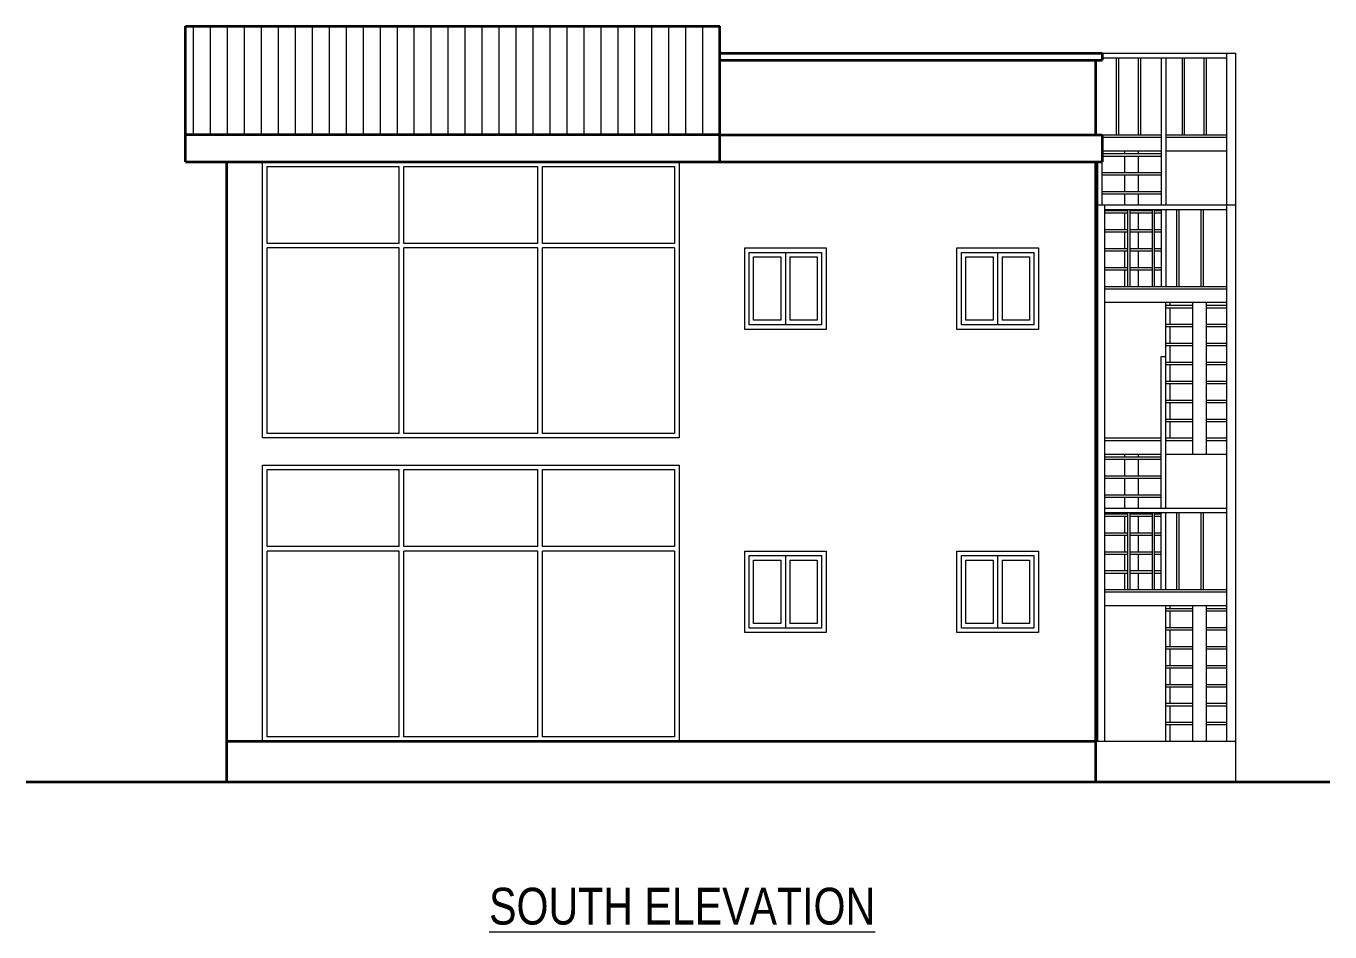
# Model space of a CAD drawing. Header units: millimetres. Extents: x 19543921 to 20171754, y -3528062 to -3222959.
# Drawn here: x 19618155 to 19632556, y -3289987 to -3279981 of the extents above; entities that cross this region are included whole.
import ezdxf

# ---------------------------------------------------------------- set-up
doc = ezdxf.new("R2010")
doc.units = ezdxf.units.MM
doc.header["$MEASUREMENT"] = 0
for name, color, linetype, lineweight in [('ele 1', 24, 'Continuous', 35), ('hach', 8, 'Continuous', 0), ('HACTH', 9, 'Continuous', 9), ('Staircase', 6, 'Continuous', 13), ('text', 142, 'Continuous', 9), ('wall', 1, 'Continuous', 35), ('Windows', 4, 'Continuous', 13)]:
    doc.layers.add(name, color=color, linetype=linetype, lineweight=lineweight)
doc.styles.add('DIM', font='arial.ttf', dxfattribs={"width": 0.8, "height": 45})

msp = doc.modelspace()

# ---------------------------------------------------------------- hatches: boundary and pattern name
at = {"layer": 'hach', "linetype": 'Continuous', "ltscale": 1000}
h = msp.add_hatch(dxfattribs=at)
h.set_pattern_fill('ANSI31', color=256, scale=1500, angle=45)
h.set_pattern_definition([(90, (-10682.29, -1073.98), (-187.5, 0), [])])
h.paths.add_polyline_path([(19625817.8, -3281180.6), (19625817.8, -3279980.6), (19619917.2, -3279980.6), (19619917.2, -3281180.6)])

# ---------------------------------------------------------------- linework, layer by layer
at = {"layer": 'ele 1', "linetype": 'Continuous', "ltscale": 1000}
for p, q in [((19619917.2, -3279980.6), (19625817.8, -3279980.6)), ((19619917.2, -3281480.6), (19619917.2, -3279980.6)), ((19625817.8, -3281480.6), (19625817.8, -3279980.6)), ((19625817.8, -3280280.6), (19630042.2, -3280280.6)), ((19625817.8, -3280355.6), (19630042.2, -3280355.6)), ((19629967.2, -3280355.6), (19629967.2, -3281180.6)), ((19630042.2, -3280280.6), (19630042.2, -3280355.6)), ((19625817.8, -3281180.6), (19619917.2, -3281180.6)), ((19625817.8, -3281180.6), (19629967.2, -3281180.6)), ((19629967.2, -3281180.6), (19630042.2, -3281180.6)), ((19630042.2, -3281180.6), (19630042.2, -3281480.6)), ((19619917.2, -3281480.6), (19629967.2, -3281480.6)), ((19620367.2, -3281480.6), (19620367.2, -3288330.6)), ((19629967.2, -3281480.6), (19629967.2, -3288330.6)), ((19629967.2, -3281480.6), (19630042.2, -3281480.6)), ((19620367.2, -3287880.6), (19629967.2, -3287880.6))]:
    msp.add_line(p, q, dxfattribs=at)
at = {"layer": 'HACTH', "linetype": 'Continuous', "ltscale": 1000}
for p, q in [((19630042.2, -3280280.6), (19631417.9, -3280280.6)), ((19630042.2, -3280330.6), (19631417.9, -3280330.6)), ((19630196.6, -3280330.6), (19630196.6, -3281180.6)), ((19630221.6, -3280330.6), (19630221.6, -3281180.6)), ((19630438.5, -3280330.6), (19630438.5, -3281180.6)), ((19630463.5, -3280330.6), (19630463.5, -3281180.6)), ((19630692.9, -3280330.6), (19630692.9, -3281955.6)), ((19630742.9, -3280330.6), (19630742.9, -3281955.6)), ((19630922.3, -3280330.6), (19630922.3, -3281180.6)), ((19630947.3, -3280330.6), (19630947.3, -3281180.6)), ((19631164.2, -3280330.6), (19631164.2, -3281180.6)), ((19631189.2, -3280330.6), (19631189.2, -3281180.6)), ((19631417.9, -3281955.6), (19631417.9, -3280280.6)), ((19631417.9, -3280280.6), (19631517.9, -3280280.6)), ((19631417.9, -3281210.6), (19631417.9, -3280280.6)), ((19631517.9, -3281955.6), (19631517.9, -3280280.6)), ((19631417.9, -3281360.6), (19631417.9, -3281210.6)), ((19630292.5, -3281390), (19630292.5, -3281360.6)), ((19630442.5, -3281390), (19630442.5, -3281360.6)), ((19630292.5, -3281599.3), (19630292.5, -3281420)), ((19630442.5, -3281599.3), (19630442.5, -3281420)), ((19630292.5, -3281808.7), (19630292.5, -3281629.3)), ((19630442.5, -3281808.7), (19630442.5, -3281629.3)), ((19630292.5, -3281955.6), (19630292.5, -3281838.7)), ((19630442.5, -3281955.6), (19630442.5, -3281838.7)), ((19630292.5, -3282227.5), (19630292.5, -3282048.1)), ((19630442.5, -3282227.5), (19630442.5, -3282048.1)), ((19630692.9, -3282005.6), (19630692.9, -3282855.6)), ((19630742.9, -3282005.6), (19630742.9, -3282855.6)), ((19630292.5, -3282436.8), (19630292.5, -3282257.5)), ((19630442.5, -3282436.8), (19630442.5, -3282257.5)), ((19630292.5, -3282646.2), (19630292.5, -3282466.8)), ((19630442.5, -3282646.2), (19630442.5, -3282466.8)), ((19630292.5, -3282855.6), (19630292.5, -3282676.2)), ((19630442.5, -3282855.6), (19630442.5, -3282676.2)), ((19630742.9, -3284560.6), (19630742.9, -3283035.6)), ((19630792.9, -3283065), (19630792.9, -3283035.6)), ((19630792.9, -3283274.3), (19630792.9, -3283095)), ((19631043.2, -3284710.6), (19631043.2, -3283035.6)), ((19631193.2, -3284710.6), (19631193.2, -3283035.6)), ((19630792.9, -3283483.7), (19630792.9, -3283304.3)), ((19630792.9, -3283693.1), (19630792.9, -3283513.7)), ((19630692.9, -3285305.6), (19630692.9, -3283630.6)), ((19630692.9, -3283630.6), (19630742.9, -3283630.6)), ((19630792.9, -3283902.5), (19630792.9, -3283723.1)), ((19630792.9, -3284111.8), (19630792.9, -3283932.5)), ((19630792.9, -3284321.2), (19630792.9, -3284141.8)), ((19630792.9, -3284530.6), (19630792.9, -3284351.2)), ((19630742.9, -3285305.6), (19630742.9, -3284560.6)), ((19630067.2, -3284710.6), (19630692.9, -3284710.6)), ((19630292.5, -3284740), (19630292.5, -3284710.6)), ((19630292.5, -3284949.3), (19630292.5, -3284770)), ((19630442.5, -3284740), (19630442.5, -3284710.6)), ((19630442.5, -3284949.3), (19630442.5, -3284770)), ((19630742.9, -3284710.6), (19631417.9, -3284710.6)), ((19630292.5, -3285158.7), (19630292.5, -3284979.3)), ((19630442.5, -3285158.7), (19630442.5, -3284979.3)), ((19630292.5, -3285305.6), (19630292.5, -3285188.7)), ((19630442.5, -3285305.6), (19630442.5, -3285188.7)), ((19630292.5, -3285368.1), (19630292.5, -3285355.6)), ((19630292.5, -3285577.5), (19630292.5, -3285398.1)), ((19630442.5, -3285368.1), (19630442.5, -3285355.6)), ((19630442.5, -3285577.5), (19630442.5, -3285398.1)), ((19630692.9, -3286205.6), (19630692.9, -3285355.6)), ((19630742.9, -3286205.6), (19630742.9, -3285355.6)), ((19630292.5, -3285786.8), (19630292.5, -3285607.5)), ((19630442.5, -3285786.8), (19630442.5, -3285607.5)), ((19630292.5, -3285996.2), (19630292.5, -3285816.8)), ((19630442.5, -3285996.2), (19630442.5, -3285816.8)), ((19630292.5, -3286205.6), (19630292.5, -3286026.2)), ((19630442.5, -3286205.6), (19630442.5, -3286026.2)), ((19630742.9, -3287880.6), (19630742.9, -3286385.6)), ((19630792.9, -3286415), (19630792.9, -3286385.6)), ((19631043.2, -3287880.6), (19631043.2, -3286385.6)), ((19631193.2, -3287880.6), (19631193.2, -3286385.6)), ((19630792.9, -3286624.3), (19630792.9, -3286445)), ((19630792.9, -3286833.7), (19630792.9, -3286654.3)), ((19630792.9, -3287043.1), (19630792.9, -3286863.7)), ((19630792.9, -3287252.5), (19630792.9, -3287073.1)), ((19630792.9, -3287461.8), (19630792.9, -3287282.5)), ((19630792.9, -3287671.2), (19630792.9, -3287491.8)), ((19630792.9, -3287880.6), (19630792.9, -3287701.2))]:
    msp.add_line(p, q, dxfattribs=at)
for points in [[(19630042.2, -3281180.6), (19630692.9, -3281180.6)], [(19630692.9, -3281210.6), (19630042.2, -3281210.6)], [(19630742.9, -3281180.6), (19631417.9, -3281180.6)], [(19631417.9, -3281210.6), (19630742.9, -3281210.6)], [(19630692.9, -3281360.6), (19630042.2, -3281360.6)], [(19631417.9, -3281360.6), (19630742.9, -3281360.6)], [(19630042.2, -3281390), (19630692.9, -3281390)], [(19630692.9, -3281420), (19630042.2, -3281420)], [(19630042.2, -3281599.3), (19630692.9, -3281599.3)], [(19630692.9, -3281629.3), (19630042.2, -3281629.3)], [(19630042.2, -3281808.7), (19630692.9, -3281808.7)], [(19630692.9, -3281838.7), (19630042.2, -3281838.7)], [(19630324.8, -3282048.1), (19630067.2, -3282048.1)], [(19630595, -3282048.1), (19630349.8, -3282048.1)], [(19630620, -3282018.1), (19630692.9, -3282018.1)], [(19630692.9, -3282048.1), (19630620, -3282048.1)], [(19630067.2, -3282227.5), (19630324.8, -3282227.5)], [(19630349.8, -3282227.5), (19630595, -3282227.5)], [(19630620, -3282227.5), (19630692.9, -3282227.5)], [(19630324.8, -3282257.5), (19630067.2, -3282257.5)], [(19630595, -3282257.5), (19630349.8, -3282257.5)], [(19630692.9, -3282257.5), (19630620, -3282257.5)], [(19630067.2, -3282436.8), (19630324.8, -3282436.8)], [(19630324.8, -3282466.8), (19630067.2, -3282466.8)], [(19630349.8, -3282436.8), (19630595, -3282436.8)], [(19630595, -3282466.8), (19630349.8, -3282466.8)], [(19630620, -3282436.8), (19630692.9, -3282436.8)], [(19630692.9, -3282466.8), (19630620, -3282466.8)], [(19630067.2, -3282646.2), (19630324.8, -3282646.2)], [(19630324.8, -3282676.2), (19630067.2, -3282676.2)], [(19630349.8, -3282646.2), (19630595, -3282646.2)], [(19630595, -3282676.2), (19630349.8, -3282676.2)], [(19630620, -3282646.2), (19630692.9, -3282646.2)], [(19630692.9, -3282676.2), (19630620, -3282676.2)], [(19631043.2, -3283095), (19630742.9, -3283095), (19630742.9, -3283065), (19631043.2, -3283065)], [(19631193.2, -3283065), (19631417.9, -3283065)], [(19631417.9, -3283095), (19631193.2, -3283095)], [(19631043.2, -3283304.3), (19630742.9, -3283304.3), (19630742.9, -3283274.3), (19631043.2, -3283274.3)], [(19631193.2, -3283274.3), (19631417.9, -3283274.3)], [(19631417.9, -3283304.3), (19631193.2, -3283304.3)], [(19631043.2, -3283513.7), (19630742.9, -3283513.7), (19630742.9, -3283483.7), (19631043.2, -3283483.7)], [(19631193.2, -3283483.7), (19631417.9, -3283483.7)], [(19631417.9, -3283513.7), (19631193.2, -3283513.7)], [(19631043.2, -3283723.1), (19630742.9, -3283723.1), (19630742.9, -3283693.1), (19631043.2, -3283693.1)], [(19631193.2, -3283693.1), (19631417.9, -3283693.1)], [(19631417.9, -3283723.1), (19631193.2, -3283723.1)], [(19631043.2, -3283932.5), (19630742.9, -3283932.5), (19630742.9, -3283902.5), (19631043.2, -3283902.5)], [(19631193.2, -3283902.5), (19631417.9, -3283902.5)], [(19631417.9, -3283932.5), (19631193.2, -3283932.5)], [(19631043.2, -3284141.8), (19630742.9, -3284141.8), (19630742.9, -3284111.8), (19631043.2, -3284111.8)], [(19631193.2, -3284111.8), (19631417.9, -3284111.8)], [(19631417.9, -3284141.8), (19631193.2, -3284141.8)], [(19631043.2, -3284351.2), (19630742.9, -3284351.2), (19630742.9, -3284321.2), (19631043.2, -3284321.2)], [(19631193.2, -3284321.2), (19631417.9, -3284321.2)], [(19631417.9, -3284351.2), (19631193.2, -3284351.2)], [(19630067.2, -3284530.6), (19630692.9, -3284530.6)], [(19630742.9, -3284530.6), (19631043.2, -3284530.6)], [(19631193.2, -3284530.6), (19631417.9, -3284530.6)], [(19630692.9, -3284560.6), (19630067.2, -3284560.6)], [(19631043.2, -3284560.6), (19630742.9, -3284560.6)], [(19631417.9, -3284560.6), (19631193.2, -3284560.6)], [(19630067.2, -3284740), (19630692.9, -3284740)], [(19630692.9, -3284770), (19630067.2, -3284770)], [(19630067.2, -3284949.3), (19630692.9, -3284949.3)], [(19630692.9, -3284979.3), (19630067.2, -3284979.3)], [(19630067.2, -3285158.7), (19630692.9, -3285158.7)], [(19630692.9, -3285188.7), (19630067.2, -3285188.7)], [(19630067.2, -3285368.1), (19630324.8, -3285368.1)], [(19630324.8, -3285398.1), (19630067.2, -3285398.1)], [(19630349.8, -3285368.1), (19630595, -3285368.1)], [(19630595, -3285398.1), (19630349.8, -3285398.1)], [(19630620, -3285368.1), (19630692.9, -3285368.1)], [(19630692.9, -3285398.1), (19630620, -3285398.1)], [(19630067.2, -3285577.5), (19630324.8, -3285577.5)], [(19630324.8, -3285607.5), (19630067.2, -3285607.5)], [(19630349.8, -3285577.5), (19630595, -3285577.5)], [(19630595, -3285607.5), (19630349.8, -3285607.5)], [(19630620, -3285577.5), (19630692.9, -3285577.5)], [(19630692.9, -3285607.5), (19630620, -3285607.5)], [(19630067.2, -3285786.8), (19630324.8, -3285786.8)], [(19630324.8, -3285816.8), (19630067.2, -3285816.8)], [(19630349.8, -3285786.8), (19630595, -3285786.8)], [(19630595, -3285816.8), (19630349.8, -3285816.8)], [(19630620, -3285786.8), (19630692.9, -3285786.8)], [(19630692.9, -3285816.8), (19630620, -3285816.8)], [(19630067.2, -3285996.2), (19630324.8, -3285996.2)], [(19630324.8, -3286026.2), (19630067.2, -3286026.2)], [(19630349.8, -3285996.2), (19630595, -3285996.2)], [(19630595, -3286026.2), (19630349.8, -3286026.2)], [(19630620, -3285996.2), (19630692.9, -3285996.2)], [(19630692.9, -3286026.2), (19630620, -3286026.2)], [(19631043.2, -3286445), (19630742.9, -3286445), (19630742.9, -3286415), (19631043.2, -3286415)], [(19631193.2, -3286415), (19631417.9, -3286415)], [(19631417.9, -3286445), (19631193.2, -3286445)], [(19631043.2, -3286654.3), (19630742.9, -3286654.3), (19630742.9, -3286624.3), (19631043.2, -3286624.3)], [(19631193.2, -3286624.3), (19631417.9, -3286624.3)], [(19631417.9, -3286654.3), (19631193.2, -3286654.3)], [(19631043.2, -3286863.7), (19630742.9, -3286863.7), (19630742.9, -3286833.7), (19631043.2, -3286833.7)], [(19631193.2, -3286833.7), (19631417.9, -3286833.7)], [(19631417.9, -3286863.7), (19631193.2, -3286863.7)], [(19631043.2, -3287073.1), (19630742.9, -3287073.1), (19630742.9, -3287043.1), (19631043.2, -3287043.1)], [(19631193.2, -3287043.1), (19631417.9, -3287043.1)], [(19631417.9, -3287073.1), (19631193.2, -3287073.1)], [(19631043.2, -3287282.5), (19630742.9, -3287282.5), (19630742.9, -3287252.5), (19631043.2, -3287252.5)], [(19631193.2, -3287252.5), (19631417.9, -3287252.5)], [(19631417.9, -3287282.5), (19631193.2, -3287282.5)], [(19631043.2, -3287491.8), (19630742.9, -3287491.8), (19630742.9, -3287461.8), (19631043.2, -3287461.8)], [(19631193.2, -3287461.8), (19631417.9, -3287461.8)], [(19631417.9, -3287491.8), (19631193.2, -3287491.8)], [(19631043.2, -3287701.2), (19630742.9, -3287701.2), (19630742.9, -3287671.2), (19631043.2, -3287671.2)], [(19631193.2, -3287671.2), (19631417.9, -3287671.2)], [(19631417.9, -3287701.2), (19631193.2, -3287701.2)]]:
    msp.add_lwpolyline(points, dxfattribs=at)
at = {"layer": 'Staircase', "linetype": 'Continuous', "ltscale": 1000}
for p, q in [((19630042.2, -3280330.6), (19630042.2, -3280280.6)), ((19629992.2, -3287880.6), (19629992.2, -3281480.6)), ((19630042.2, -3281955.6), (19630042.2, -3281480.6)), ((19630067.2, -3281955.6), (19630067.2, -3287880.6)), ((19631417.9, -3287880.6), (19631417.9, -3281955.6)), ((19631517.9, -3288330.6), (19631517.9, -3281955.6)), ((19630292.5, -3282018.1), (19630292.5, -3282005.6)), ((19630324.8, -3282855.6), (19630324.8, -3282005.6)), ((19630349.8, -3282855.6), (19630349.8, -3282005.6)), ((19630442.5, -3282018.1), (19630442.5, -3282005.6)), ((19630595, -3282855.6), (19630595, -3282005.6)), ((19630620, -3282855.6), (19630620, -3282005.6)), ((19630865.1, -3282855.6), (19630865.1, -3282005.6)), ((19630890.1, -3282855.6), (19630890.1, -3282005.6)), ((19631135.2, -3282855.6), (19631135.2, -3282005.6)), ((19631160.2, -3282855.6), (19631160.2, -3282005.6)), ((19630324.8, -3286205.6), (19630324.8, -3285355.6)), ((19630349.8, -3286205.6), (19630349.8, -3285355.6)), ((19630595, -3286205.6), (19630595, -3285355.6)), ((19630620, -3286205.6), (19630620, -3285355.6)), ((19630865.1, -3286205.6), (19630865.1, -3285355.6)), ((19630890.1, -3286205.6), (19630890.1, -3285355.6)), ((19631135.2, -3286205.6), (19631135.2, -3285355.6)), ((19631160.2, -3286205.6), (19631160.2, -3285355.6)), ((19629967.2, -3287880.6), (19631517.9, -3287880.6))]:
    msp.add_line(p, q, dxfattribs=at)
for points in [[(19629992.2, -3281955.6), (19631517.9, -3281955.6)], [(19630067.2, -3282005.6), (19631417.9, -3282005.6)], [(19630067.2, -3282018.1), (19630324.8, -3282018.1)], [(19630349.8, -3282018.1), (19630595, -3282018.1)], [(19630067.2, -3282855.6), (19631417.9, -3282855.6)], [(19631417.9, -3282885.6), (19630067.2, -3282885.6)], [(19631417.9, -3283035.6), (19630067.2, -3283035.6)], [(19630067.2, -3285305.6), (19631417.9, -3285305.6)], [(19630067.2, -3285355.6), (19631417.9, -3285355.6)], [(19630067.2, -3286205.6), (19631417.9, -3286205.6)], [(19631417.9, -3286235.6), (19630067.2, -3286235.6)], [(19631417.9, -3286385.6), (19630067.2, -3286385.6)]]:
    msp.add_lwpolyline(points, dxfattribs=at)
at = {"layer": 'wall', "linetype": 'Continuous', "ltscale": 1000}
msp.add_line((19618154.6, -3288330.6), (19632556.1, -3288330.6), dxfattribs=at)
at = {"layer": 'Windows', "linetype": 'Continuous', "ltscale": 1000}
for p, q in [((19622275.5, -3282380.6), (19622275.5, -3281530.6)), ((19622325.5, -3282380.6), (19622325.5, -3281530.6)), ((19623808.7, -3282380.6), (19623808.7, -3281530.6)), ((19623858.7, -3282380.6), (19623858.7, -3281530.6)), ((19622275.5, -3282380.6), (19620817.2, -3282380.6)), ((19623808.7, -3282380.6), (19622325.5, -3282380.6)), ((19625317, -3282380.6), (19623858.7, -3282380.6)), ((19622275.5, -3282430.6), (19620817.2, -3282430.6)), ((19622275.5, -3284480.6), (19622275.5, -3282430.6)), ((19622325.5, -3284480.6), (19622325.5, -3282430.6)), ((19623808.7, -3282430.6), (19622325.5, -3282430.6)), ((19623808.7, -3284480.6), (19623808.7, -3282430.6)), ((19623858.7, -3284480.6), (19623858.7, -3282430.6)), ((19625317, -3282430.6), (19623858.7, -3282430.6)), ((19626491.1, -3282530.6), (19626491.1, -3283230.6)), ((19626541.1, -3282480.6), (19626541.1, -3283280.6)), ((19626591.1, -3282530.6), (19626591.1, -3283230.6)), ((19628836, -3282530.6), (19628836, -3283230.6)), ((19628886, -3282480.6), (19628886, -3283280.6)), ((19628936, -3282530.6), (19628936, -3283230.6)), ((19622275.5, -3285730.6), (19622275.5, -3284880.6)), ((19622325.5, -3285730.6), (19622325.5, -3284880.6)), ((19623808.7, -3285730.6), (19623808.7, -3284880.6)), ((19623858.7, -3285730.6), (19623858.7, -3284880.6)), ((19622275.5, -3285730.6), (19620817.2, -3285730.6)), ((19622275.5, -3285780.6), (19620817.2, -3285780.6)), ((19622275.5, -3287830.6), (19622275.5, -3285780.6)), ((19623808.7, -3285730.6), (19622325.5, -3285730.6)), ((19622325.5, -3287830.6), (19622325.5, -3285780.6)), ((19623808.7, -3285780.6), (19622325.5, -3285780.6)), ((19623808.7, -3287830.6), (19623808.7, -3285780.6)), ((19625317, -3285730.6), (19623858.7, -3285730.6)), ((19623858.7, -3287830.6), (19623858.7, -3285780.6)), ((19625317, -3285780.6), (19623858.7, -3285780.6)), ((19626541.1, -3285830.6), (19626541.1, -3286630.6)), ((19628886, -3285830.6), (19628886, -3286630.6)), ((19626491.1, -3285880.6), (19626491.1, -3286580.6)), ((19626591.1, -3285880.6), (19626591.1, -3286580.6)), ((19628836, -3285880.6), (19628836, -3286580.6)), ((19628936, -3285880.6), (19628936, -3286580.6))]:
    msp.add_line(p, q, dxfattribs=at)
for points in [[(19620767.2, -3281480.6), (19625367, -3281480.6), (19625367, -3284530.6), (19620767.2, -3284530.6)], [(19626092.2, -3282430.6), (19626992.2, -3282430.6), (19626992.2, -3283330.6), (19626092.2, -3283330.6)], [(19626142.2, -3282480.6), (19626942.2, -3282480.6), (19626942.2, -3283280.6), (19626142.2, -3283280.6)], [(19628434.9, -3282430.6), (19629337, -3282430.6), (19629337, -3283330.6), (19628434.9, -3283330.6)], [(19628484.9, -3282480.6), (19629287, -3282480.6), (19629287, -3283280.6), (19628484.9, -3283280.6)], [(19620767.2, -3284830.6), (19625367, -3284830.6), (19625367, -3287880.6), (19620767.2, -3287880.6)], [(19626092.2, -3285780.6), (19626992.2, -3285780.6), (19626992.2, -3286680.6), (19626092.2, -3286680.6)], [(19626142.2, -3285830.6), (19626942.2, -3285830.6), (19626942.2, -3286630.6), (19626142.2, -3286630.6)], [(19628434.9, -3285780.6), (19629337, -3285780.6), (19629337, -3286680.6), (19628434.9, -3286680.6)], [(19628484.9, -3285830.6), (19629287, -3285830.6), (19629287, -3286630.6), (19628484.9, -3286630.6)]]:
    msp.add_lwpolyline(points, close=True, dxfattribs=at)
for points in [[(19620817.2, -3282380.6), (19620817.2, -3281530.6), (19622275.5, -3281530.6)], [(19622325.5, -3281530.6), (19623808.7, -3281530.6)], [(19623858.7, -3281530.6), (19625317, -3281530.6), (19625317, -3282380.6)], [(19622275.5, -3284480.6), (19620817.2, -3284480.6), (19620817.2, -3282430.6)], [(19625317, -3282430.6), (19625317, -3284480.6), (19623858.7, -3284480.6)], [(19626491.1, -3283230.6), (19626190.1, -3283230.6), (19626190.1, -3282530.6), (19626491.1, -3282530.6)], [(19626591.1, -3282530.6), (19626892.2, -3282530.6), (19626892.2, -3283230.6), (19626591.1, -3283230.6)], [(19628836, -3283230.6), (19628534.9, -3283230.6), (19628534.9, -3282530.6), (19628836, -3282530.6)], [(19628936, -3282530.6), (19629237, -3282530.6), (19629237, -3283230.6), (19628936, -3283230.6)], [(19623808.7, -3284480.6), (19622325.5, -3284480.6)], [(19620817.2, -3285730.6), (19620817.2, -3284880.6), (19622275.5, -3284880.6)], [(19622325.5, -3284880.6), (19623808.7, -3284880.6)], [(19623858.7, -3284880.6), (19625317, -3284880.6), (19625317, -3285730.6)], [(19622275.5, -3287830.6), (19620817.2, -3287830.6), (19620817.2, -3285780.6)], [(19625317, -3285780.6), (19625317, -3287830.6), (19623858.7, -3287830.6)], [(19626491.1, -3286580.6), (19626190.1, -3286580.6), (19626190.1, -3285880.6), (19626491.1, -3285880.6)], [(19626591.1, -3285880.6), (19626892.2, -3285880.6), (19626892.2, -3286580.6), (19626591.1, -3286580.6)], [(19628836, -3286580.6), (19628534.9, -3286580.6), (19628534.9, -3285880.6), (19628836, -3285880.6)], [(19628936, -3285880.6), (19629237, -3285880.6), (19629237, -3286580.6), (19628936, -3286580.6)], [(19623808.7, -3287830.6), (19622325.5, -3287830.6)]]:
    msp.add_lwpolyline(points, dxfattribs=at)

# ---------------------------------------------------------------- texts
at = {"layer": 'text', "ltscale": 7, "insert": (19627533.4, -3289499.4), "char_height": 406.4, "attachment_point": 3, "style": 'DIM'}
msp.add_mtext_dynamic_manual_height_columns('{\\LSOUTH ELEVATION}', width=5741.858, gutter_width=40, heights=[0], dxfattribs=at)

doc.saveas('drawing.dxf')
